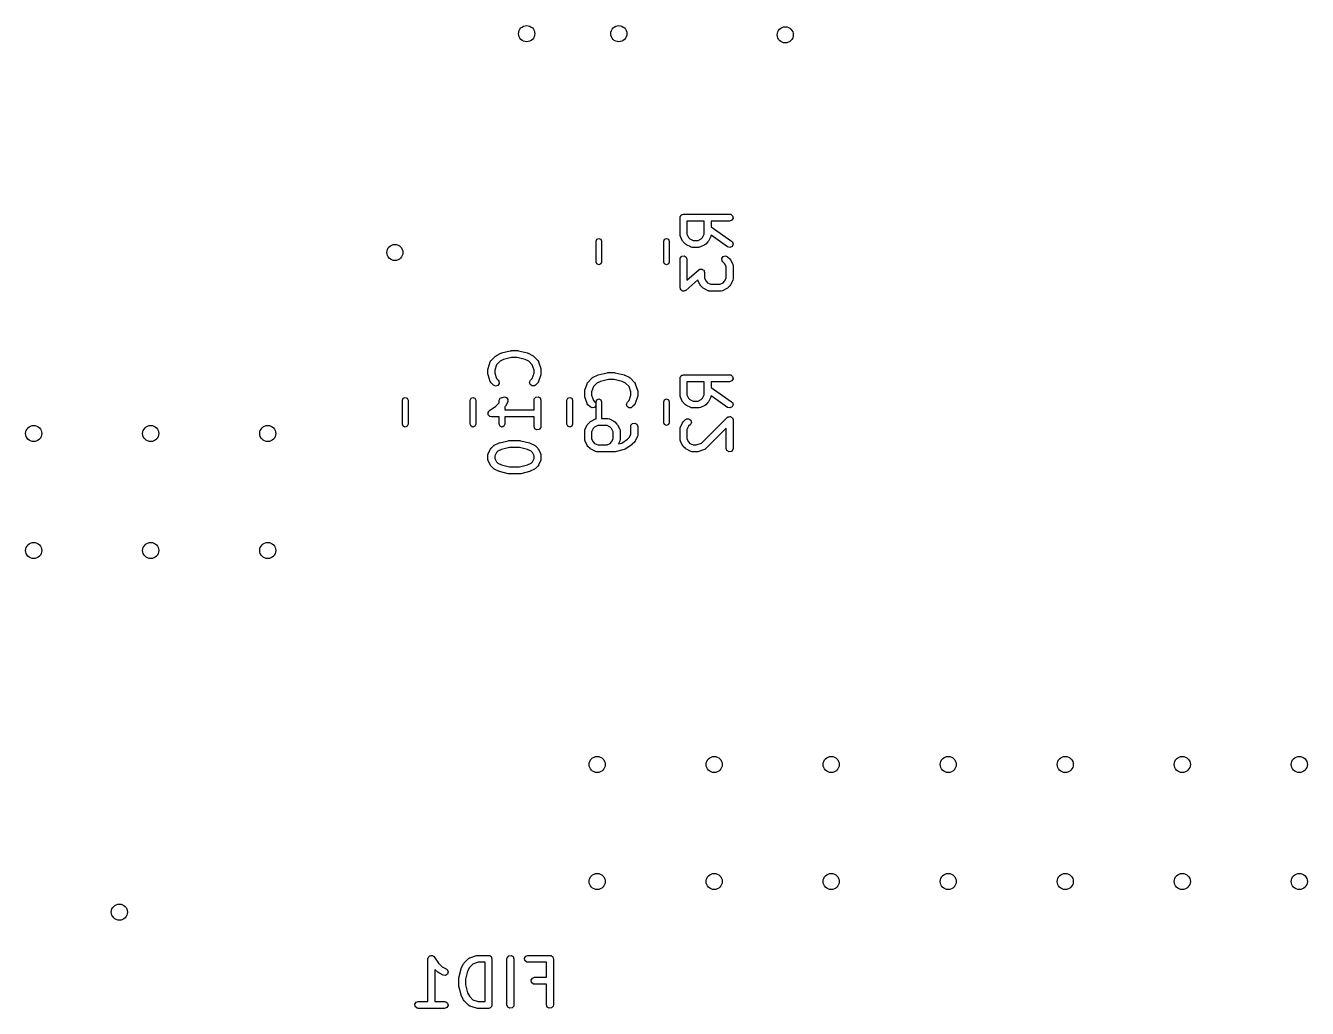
# Model space of a CAD drawing. Extents: x 0.32 to 2.87, y 0.28 to 2.12.
# Drawn here: x 0.32 to 1.415, y 0.318 to 1.158 of the extents above; entities that cross this region are included whole.
import ezdxf

# ---------------------------------------------------------------- set-up
doc = ezdxf.new("R2010")
doc.units = 0
doc.header["$MEASUREMENT"] = 0
doc.layers.add('BLACK', color=7, linetype='CONTINUOUS')

msp = doc.modelspace()

# ---------------------------------------------------------------- linework, layer by layer
at = {"layer": 'BLACK', "linetype": 'CONTINUOUS'}
for p, q in [((0.879127, 0.993626), (0.879194, 0.994009)), ((0.879127, 0.978628), (0.879127, 0.993626)), ((0.879172, 0.994139), (0.879237, 0.994252)), ((0.879194, 0.994009), (0.879172, 0.994139)), ((0.879237, 0.994252), (0.879305, 0.994636)), ((0.879305, 0.994636), (0.879798, 0.995223)), ((0.879798, 0.995223), (0.880181, 0.995888)), ((0.880181, 0.995888), (0.880432, 0.995979)), ((0.880432, 0.995979), (0.880603, 0.996183)), ((0.880603, 0.996183), (0.881359, 0.996316)), ((0.881359, 0.996316), (0.882079, 0.996579)), ((0.882079, 0.996579), (0.92145, 0.996579)), ((0.899749, 0.990673), (0.885032, 0.990673)), ((0.885032, 0.990673), (0.885032, 0.979325)), ((0.899749, 0.979325), (0.899749, 0.990673)), ((0.92145, 0.990673), (0.905655, 0.990673)), ((0.905655, 0.990673), (0.905655, 0.985789)), ((0.905655, 0.985789), (0.923143, 0.973548)), ((0.92145, 0.996579), (0.922459, 0.9964)), ((0.923348, 0.991364), (0.92145, 0.990673)), ((0.922459, 0.9964), (0.924007, 0.995102)), ((0.924357, 0.993113), (0.923348, 0.991364)), ((0.924007, 0.995102), (0.924357, 0.993113)), ((0.807283, 0.973506), (0.807975, 0.975177)), ((0.807975, 0.975177), (0.809646, 0.975869)), ((0.809646, 0.975869), (0.811316, 0.975177)), ((0.811316, 0.975177), (0.812008, 0.973506)), ((0.865157, 0.973506), (0.865849, 0.975177)), ((0.865849, 0.975177), (0.86752, 0.975869)), ((0.86752, 0.975869), (0.86919, 0.975177)), ((0.86919, 0.975177), (0.869882, 0.973506)), ((0.879187, 0.978462), (0.879127, 0.978628)), ((0.879146, 0.97829), (0.879187, 0.978462)), ((0.879438, 0.977307), (0.879146, 0.97829)), ((0.881313, 0.973558), (0.879438, 0.977307)), ((0.885032, 0.979325), (0.886381, 0.976627)), ((0.886381, 0.976627), (0.887578, 0.97543)), ((0.887578, 0.97543), (0.890276, 0.974081)), ((0.894506, 0.974081), (0.897203, 0.97543)), ((0.897203, 0.97543), (0.8984, 0.976627)), ((0.8984, 0.976627), (0.899749, 0.979325)), ((0.905343, 0.977307), (0.903468, 0.973558)), ((0.905363, 0.977483), (0.905343, 0.977307)), ((0.905477, 0.977618), (0.905363, 0.977483)), ((0.905647, 0.978586), (0.905477, 0.977618)), ((0.919756, 0.96871), (0.905647, 0.978586)), ((0.807283, 0.955627), (0.807283, 0.973506)), ((0.812008, 0.973506), (0.812008, 0.955627)), ((0.865157, 0.955627), (0.865157, 0.973506)), ((0.869882, 0.973506), (0.869882, 0.955627)), ((0.88136, 0.973513), (0.881313, 0.973558)), ((0.881866, 0.97279), (0.88136, 0.973513)), ((0.883741, 0.970915), (0.881866, 0.97279)), ((0.883799, 0.970888), (0.883741, 0.970915)), ((0.884509, 0.970362), (0.883799, 0.970888)), ((0.888258, 0.968488), (0.884509, 0.970362)), ((0.888433, 0.968467), (0.888258, 0.968488)), ((0.888569, 0.968354), (0.888433, 0.968467)), ((0.889579, 0.968176), (0.888569, 0.968354)), ((0.895203, 0.968176), (0.889579, 0.968176)), ((0.890276, 0.974081), (0.894506, 0.974081)), ((0.895369, 0.968236), (0.895203, 0.968176)), ((0.89554, 0.968195), (0.895369, 0.968236)), ((0.896523, 0.968488), (0.89554, 0.968195)), ((0.900273, 0.970362), (0.896523, 0.968488)), ((0.900317, 0.970409), (0.900273, 0.970362)), ((0.90104, 0.970915), (0.900317, 0.970409)), ((0.902915, 0.97279), (0.90104, 0.970915)), ((0.902942, 0.972849), (0.902915, 0.97279)), ((0.903468, 0.973558), (0.902942, 0.972849)), ((0.921707, 0.968187), (0.919756, 0.96871)), ((0.923538, 0.969041), (0.921707, 0.968187)), ((0.923143, 0.973548), (0.923868, 0.972823)), ((0.924391, 0.970872), (0.923538, 0.969041)), ((0.923868, 0.972823), (0.924391, 0.970872)), ((0.807975, 0.953957), (0.807283, 0.955627)), ((0.809646, 0.953265), (0.807975, 0.953957)), ((0.811316, 0.953957), (0.809646, 0.953265)), ((0.812008, 0.955627), (0.811316, 0.953957)), ((0.865849, 0.953957), (0.865157, 0.955627)), ((0.86752, 0.953265), (0.865849, 0.953957)), ((0.86919, 0.953957), (0.86752, 0.953265)), ((0.869882, 0.955627), (0.86919, 0.953957)), ((0.879127, 0.958005), (0.879305, 0.959015)), ((0.879127, 0.933633), (0.879127, 0.958005)), ((0.879305, 0.959015), (0.880603, 0.960562)), ((0.880603, 0.960562), (0.882592, 0.960913)), ((0.882592, 0.960913), (0.884341, 0.959903)), ((0.884341, 0.959903), (0.885032, 0.958005)), ((0.885032, 0.958005), (0.885032, 0.940141)), ((0.914848, 0.958769), (0.916006, 0.960424)), ((0.915024, 0.956757), (0.914848, 0.958769)), ((0.915612, 0.955917), (0.915024, 0.956757)), ((0.917148, 0.954381), (0.915612, 0.955917)), ((0.916006, 0.960424), (0.917957, 0.960947)), ((0.918497, 0.951684), (0.917148, 0.954381)), ((0.917957, 0.960947), (0.919788, 0.960093)), ((0.919788, 0.960093), (0.921663, 0.958218)), ((0.921663, 0.958218), (0.922169, 0.957495)), ((0.922169, 0.957495), (0.922216, 0.957451)), ((0.922216, 0.957451), (0.924091, 0.953701)), ((0.924091, 0.953701), (0.924383, 0.952719)), ((0.885032, 0.940141), (0.895133, 0.948979)), ((0.895133, 0.948979), (0.895513, 0.949209)), ((0.895513, 0.949209), (0.895601, 0.949314)), ((0.895601, 0.949314), (0.895722, 0.949335)), ((0.895722, 0.949335), (0.896011, 0.94951)), ((0.896011, 0.94951), (0.896806, 0.949526)), ((0.896806, 0.949526), (0.89759, 0.949665)), ((0.89759, 0.949665), (0.897794, 0.949547)), ((0.897794, 0.949547), (0.89803, 0.949552)), ((0.89803, 0.949552), (0.89865, 0.949053)), ((0.89865, 0.949053), (0.89934, 0.948655)), ((0.89934, 0.948655), (0.89942, 0.948433)), ((0.89942, 0.948433), (0.899604, 0.948286)), ((0.899604, 0.948286), (0.899758, 0.947505)), ((0.899758, 0.947505), (0.90003, 0.946757)), ((0.90003, 0.946757), (0.90003, 0.941829)), ((0.918497, 0.941829), (0.918497, 0.951684)), ((0.924383, 0.952719), (0.924342, 0.952547)), ((0.924342, 0.952547), (0.924402, 0.952381)), ((0.924402, 0.952381), (0.924402, 0.941132)), ((0.879399, 0.932885), (0.879127, 0.933633)), ((0.879553, 0.932104), (0.879399, 0.932885)), ((0.879737, 0.931957), (0.879553, 0.932104)), ((0.879818, 0.931735), (0.879737, 0.931957)), ((0.880507, 0.931337), (0.879818, 0.931735)), ((0.881127, 0.930838), (0.880507, 0.931337)), ((0.883435, 0.931055), (0.883147, 0.93088)), ((0.883556, 0.931076), (0.883435, 0.931055)), ((0.883644, 0.931181), (0.883556, 0.931076)), ((0.884024, 0.931411), (0.883644, 0.931181)), ((0.894269, 0.940376), (0.884024, 0.931411)), ((0.894437, 0.939812), (0.894269, 0.940376)), ((0.896311, 0.936062), (0.894437, 0.939812)), ((0.896358, 0.936018), (0.896311, 0.936062)), ((0.896864, 0.935295), (0.896358, 0.936018)), ((0.898739, 0.93342), (0.896864, 0.935295)), ((0.898798, 0.933393), (0.898739, 0.93342)), ((0.899507, 0.932867), (0.898798, 0.933393)), ((0.903256, 0.930992), (0.899507, 0.932867)), ((0.90003, 0.941829), (0.901379, 0.939132)), ((0.901379, 0.939132), (0.902576, 0.937935)), ((0.902576, 0.937935), (0.905274, 0.936586)), ((0.903431, 0.930972), (0.903256, 0.930992)), ((0.905274, 0.936586), (0.913253, 0.936586)), ((0.913253, 0.936586), (0.915951, 0.937935)), ((0.915271, 0.930992), (0.914288, 0.9307)), ((0.919021, 0.932867), (0.915271, 0.930992)), ((0.915951, 0.937935), (0.917148, 0.939132)), ((0.917148, 0.939132), (0.918497, 0.941829)), ((0.919065, 0.932914), (0.919021, 0.932867)), ((0.919788, 0.93342), (0.919065, 0.932914)), ((0.921663, 0.935295), (0.919788, 0.93342)), ((0.92169, 0.935353), (0.921663, 0.935295)), ((0.922216, 0.936062), (0.92169, 0.935353)), ((0.924091, 0.939812), (0.922216, 0.936062)), ((0.924111, 0.939987), (0.924091, 0.939812)), ((0.924224, 0.940122), (0.924111, 0.939987)), ((0.924402, 0.941132), (0.924224, 0.940122)), ((0.881363, 0.930843), (0.881127, 0.930838)), ((0.881567, 0.930725), (0.881363, 0.930843)), ((0.882351, 0.930864), (0.881567, 0.930725)), ((0.883147, 0.93088), (0.882351, 0.930864)), ((0.903567, 0.930859), (0.903431, 0.930972)), ((0.904577, 0.930681), (0.903567, 0.930859)), ((0.91395, 0.930681), (0.904577, 0.930681)), ((0.914116, 0.930741), (0.91395, 0.930681)), ((0.914288, 0.9307), (0.914116, 0.930741)), ((0.72221, 0.875837), (0.72596, 0.877711)), ((0.72596, 0.877711), (0.726448, 0.877857)), ((0.726448, 0.877857), (0.726564, 0.877935)), ((0.726564, 0.877935), (0.734063, 0.87981)), ((0.734063, 0.87981), (0.734651, 0.879851)), ((0.734651, 0.879851), (0.734779, 0.879898)), ((0.734779, 0.879898), (0.740403, 0.879898)), ((0.740403, 0.879898), (0.740984, 0.879796)), ((0.740984, 0.879796), (0.74112, 0.87981)), ((0.74112, 0.87981), (0.748619, 0.877935)), ((0.748619, 0.877935), (0.749084, 0.877727)), ((0.749084, 0.877727), (0.749223, 0.877711)), ((0.749223, 0.877711), (0.752973, 0.875837)), ((0.715105, 0.864755), (0.71698, 0.87038)), ((0.71698, 0.87038), (0.717468, 0.871282)), ((0.717468, 0.871282), (0.717619, 0.871374)), ((0.717619, 0.871374), (0.717693, 0.871534)), ((0.717693, 0.871534), (0.721443, 0.875283)), ((0.722362, 0.867851), (0.720859, 0.863343)), ((0.721443, 0.875283), (0.722166, 0.87579)), ((0.722166, 0.87579), (0.72221, 0.875837)), ((0.72528, 0.870769), (0.722362, 0.867851)), ((0.728311, 0.872284), (0.72528, 0.870769)), ((0.735143, 0.873992), (0.728311, 0.872284)), ((0.74004, 0.873992), (0.735143, 0.873992)), ((0.746872, 0.872284), (0.74004, 0.873992)), ((0.749903, 0.870769), (0.746872, 0.872284)), ((0.752821, 0.867851), (0.749903, 0.870769)), ((0.754324, 0.863343), (0.752821, 0.867851)), ((0.752973, 0.875837), (0.753682, 0.875311)), ((0.753682, 0.875311), (0.75374, 0.875283)), ((0.75374, 0.875283), (0.757489, 0.871534)), ((0.757489, 0.871534), (0.758078, 0.870694)), ((0.758078, 0.870694), (0.758093, 0.870518)), ((0.758093, 0.870518), (0.758203, 0.87038)), ((0.758203, 0.87038), (0.760078, 0.864756)), ((0.714954, 0.863822), (0.715107, 0.864691)), ((0.714954, 0.860072), (0.714954, 0.863822)), ((0.714976, 0.860012), (0.714954, 0.860072)), ((0.715105, 0.859138), (0.714976, 0.860012)), ((0.715107, 0.864691), (0.715105, 0.864755)), ((0.71698, 0.853514), (0.715105, 0.859138)), ((0.720859, 0.863343), (0.720859, 0.860551)), ((0.720859, 0.860551), (0.722362, 0.856043)), ((0.722362, 0.856043), (0.723744, 0.854661)), ((0.723744, 0.854661), (0.724332, 0.853821)), ((0.750585, 0.852831), (0.751439, 0.854661)), ((0.751439, 0.854661), (0.752821, 0.856043)), ((0.752821, 0.856043), (0.754324, 0.860551)), ((0.754324, 0.860551), (0.754324, 0.863343)), ((0.760078, 0.859138), (0.758203, 0.853514)), ((0.760229, 0.860072), (0.760076, 0.859203)), ((0.760076, 0.859203), (0.760078, 0.859138)), ((0.760078, 0.864756), (0.760207, 0.863882)), ((0.760207, 0.863882), (0.760229, 0.863822)), ((0.760229, 0.863822), (0.760229, 0.860072)), ((0.80037, 0.852786), (0.80412, 0.856536)), ((0.80412, 0.856536), (0.804843, 0.857042)), ((0.804843, 0.857042), (0.804887, 0.857089)), ((0.804887, 0.857089), (0.808637, 0.858964)), ((0.808637, 0.858964), (0.809125, 0.859109)), ((0.809125, 0.859109), (0.809241, 0.859187)), ((0.809241, 0.859187), (0.81674, 0.861062)), ((0.81782, 0.855245), (0.810988, 0.853537)), ((0.81674, 0.861062), (0.817328, 0.861104)), ((0.817328, 0.861104), (0.817456, 0.86115)), ((0.817456, 0.86115), (0.823081, 0.86115)), ((0.822717, 0.855245), (0.81782, 0.855245)), ((0.829549, 0.853537), (0.822717, 0.855245)), ((0.823081, 0.86115), (0.823661, 0.861048)), ((0.823661, 0.861048), (0.823797, 0.861062)), ((0.823797, 0.861062), (0.831296, 0.859187)), ((0.831296, 0.859187), (0.831761, 0.85898)), ((0.831761, 0.85898), (0.8319, 0.858964)), ((0.8319, 0.858964), (0.83565, 0.857089)), ((0.83565, 0.857089), (0.836359, 0.856563)), ((0.836359, 0.856563), (0.836417, 0.856536)), ((0.836417, 0.856536), (0.840167, 0.852786)), ((0.879127, 0.856323), (0.879194, 0.856706)), ((0.879127, 0.841325), (0.879127, 0.856323)), ((0.879172, 0.856835), (0.879237, 0.856949)), ((0.879194, 0.856706), (0.879172, 0.856835)), ((0.879237, 0.856949), (0.879305, 0.857333)), ((0.879305, 0.857333), (0.879798, 0.85792)), ((0.879798, 0.85792), (0.880181, 0.858585)), ((0.880181, 0.858585), (0.880432, 0.858676)), ((0.880432, 0.858676), (0.880603, 0.85888)), ((0.880603, 0.85888), (0.881359, 0.859013)), ((0.881359, 0.859013), (0.882079, 0.859275)), ((0.882079, 0.859275), (0.92145, 0.859275)), ((0.92145, 0.859275), (0.922459, 0.859097)), ((0.922459, 0.859097), (0.924007, 0.857799)), ((0.924357, 0.85581), (0.923348, 0.854061)), ((0.924007, 0.857799), (0.924357, 0.85581)), ((0.71709, 0.853376), (0.71698, 0.853514)), ((0.717105, 0.8532), (0.71709, 0.853376)), ((0.717693, 0.85236), (0.717105, 0.8532)), ((0.719568, 0.850485), (0.717693, 0.85236)), ((0.721398, 0.849632), (0.719568, 0.850485)), ((0.723349, 0.850154), (0.721398, 0.849632)), ((0.724508, 0.851809), (0.723349, 0.850154)), ((0.724332, 0.853821), (0.724508, 0.851809)), ((0.751108, 0.85088), (0.750585, 0.852831)), ((0.752763, 0.849721), (0.751108, 0.85088)), ((0.754775, 0.849897), (0.752763, 0.849721)), ((0.755615, 0.850485), (0.754775, 0.849897)), ((0.757489, 0.85236), (0.755615, 0.850485)), ((0.757564, 0.85252), (0.757489, 0.85236)), ((0.757714, 0.852612), (0.757564, 0.85252)), ((0.758203, 0.853514), (0.757714, 0.852612)), ((0.797631, 0.845074), (0.797784, 0.845943)), ((0.797631, 0.841325), (0.797631, 0.845074)), ((0.797782, 0.846008), (0.799657, 0.851632)), ((0.797784, 0.845943), (0.797782, 0.846008)), ((0.799657, 0.851632), (0.800145, 0.852534)), ((0.800145, 0.852534), (0.800296, 0.852626)), ((0.800296, 0.852626), (0.80037, 0.852786)), ((0.805039, 0.849103), (0.803536, 0.844595)), ((0.803536, 0.844595), (0.803536, 0.841804)), ((0.807957, 0.852021), (0.805039, 0.849103)), ((0.810988, 0.853537), (0.807957, 0.852021)), ((0.83258, 0.852021), (0.829549, 0.853537)), ((0.835498, 0.849103), (0.83258, 0.852021)), ((0.837001, 0.844595), (0.835498, 0.849103)), ((0.837001, 0.841804), (0.837001, 0.844595)), ((0.840167, 0.852786), (0.840755, 0.851946)), ((0.840755, 0.851946), (0.84077, 0.85177)), ((0.84077, 0.85177), (0.84088, 0.851632)), ((0.84088, 0.851632), (0.842755, 0.846008)), ((0.842755, 0.846008), (0.842884, 0.845135)), ((0.842884, 0.845135), (0.842906, 0.845074)), ((0.842906, 0.845074), (0.842906, 0.841325)), ((0.899749, 0.85337), (0.885032, 0.85337)), ((0.885032, 0.85337), (0.885032, 0.842022)), ((0.899749, 0.842022), (0.899749, 0.85337)), ((0.92145, 0.85337), (0.905655, 0.85337)), ((0.905655, 0.85337), (0.905655, 0.848486)), ((0.905655, 0.848486), (0.923143, 0.836244)), ((0.923348, 0.854061), (0.92145, 0.85337)), ((0.641929, 0.837549), (0.642621, 0.83922)), ((0.641929, 0.816978), (0.641929, 0.837549)), ((0.642621, 0.83922), (0.644291, 0.839911)), ((0.644291, 0.839911), (0.645962, 0.83922)), ((0.645962, 0.83922), (0.646654, 0.837549)), ((0.646654, 0.837549), (0.646654, 0.816978)), ((0.699803, 0.837549), (0.700495, 0.83922)), ((0.699803, 0.816978), (0.699803, 0.837549)), ((0.700495, 0.83922), (0.702165, 0.839911)), ((0.702165, 0.839911), (0.703836, 0.83922)), ((0.703836, 0.83922), (0.704528, 0.837549)), ((0.704528, 0.837549), (0.704528, 0.816978)), ((0.721649, 0.832371), (0.724606, 0.835328)), ((0.724606, 0.837549), (0.725298, 0.83922)), ((0.724606, 0.835328), (0.724606, 0.837549)), ((0.725298, 0.83922), (0.726969, 0.839911)), ((0.726969, 0.839911), (0.727275, 0.839784)), ((0.727275, 0.839784), (0.728978, 0.840522)), ((0.728978, 0.840522), (0.730914, 0.839947)), ((0.729921, 0.832505), (0.729395, 0.831796)), ((0.731796, 0.836254), (0.729921, 0.832505)), ((0.730914, 0.839947), (0.732027, 0.838261)), ((0.732027, 0.838261), (0.731796, 0.836254)), ((0.754324, 0.837575), (0.754502, 0.838585)), ((0.754324, 0.829279), (0.754324, 0.837575)), ((0.754502, 0.838585), (0.7558, 0.840132)), ((0.7558, 0.840132), (0.757789, 0.840483)), ((0.757789, 0.840483), (0.759538, 0.839473)), ((0.759538, 0.839473), (0.760229, 0.837575)), ((0.760229, 0.837575), (0.760229, 0.815078)), ((0.78248, 0.837549), (0.783172, 0.83922)), ((0.78248, 0.816978), (0.78248, 0.837549)), ((0.783172, 0.83922), (0.784843, 0.839911)), ((0.784843, 0.839911), (0.786513, 0.83922)), ((0.786513, 0.83922), (0.787205, 0.837549)), ((0.787205, 0.837549), (0.787205, 0.816978)), ((0.797653, 0.841264), (0.797631, 0.841325)), ((0.797782, 0.840391), (0.797653, 0.841264)), ((0.799657, 0.834766), (0.797782, 0.840391)), ((0.799767, 0.834628), (0.799657, 0.834766)), ((0.799782, 0.834452), (0.799767, 0.834628)), ((0.80037, 0.833612), (0.799782, 0.834452)), ((0.802245, 0.831738), (0.80037, 0.833612)), ((0.803536, 0.841804), (0.805039, 0.837295)), ((0.805039, 0.837295), (0.806421, 0.835913)), ((0.807185, 0.833061), (0.806027, 0.831407)), ((0.806421, 0.835913), (0.807009, 0.835073)), ((0.807009, 0.835073), (0.807185, 0.833061)), ((0.807283, 0.836203), (0.807975, 0.837874)), ((0.807283, 0.821623), (0.807283, 0.836203)), ((0.807975, 0.837874), (0.809646, 0.838566)), ((0.809646, 0.838566), (0.811316, 0.837874)), ((0.811316, 0.837874), (0.812008, 0.836203)), ((0.812008, 0.836203), (0.812008, 0.82178)), ((0.833262, 0.834083), (0.834116, 0.835913)), ((0.833785, 0.832132), (0.833262, 0.834083)), ((0.834116, 0.835913), (0.835498, 0.837295)), ((0.835498, 0.837295), (0.837001, 0.841804)), ((0.840167, 0.833612), (0.838292, 0.831738)), ((0.840241, 0.833772), (0.840167, 0.833612)), ((0.840392, 0.833865), (0.840241, 0.833772)), ((0.84088, 0.834766), (0.840392, 0.833865)), ((0.842755, 0.840391), (0.84088, 0.834766)), ((0.842906, 0.841325), (0.842753, 0.840455)), ((0.842753, 0.840455), (0.842755, 0.840391)), ((0.865157, 0.836203), (0.865849, 0.837874)), ((0.865157, 0.818324), (0.865157, 0.836203)), ((0.865849, 0.837874), (0.86752, 0.838566)), ((0.86752, 0.838566), (0.86919, 0.837874)), ((0.86919, 0.837874), (0.869882, 0.836203)), ((0.869882, 0.836203), (0.869882, 0.818324)), ((0.879187, 0.841159), (0.879127, 0.841325)), ((0.879146, 0.840987), (0.879187, 0.841159)), ((0.879438, 0.840004), (0.879146, 0.840987)), ((0.881313, 0.836254), (0.879438, 0.840004)), ((0.88136, 0.83621), (0.881313, 0.836254)), ((0.881866, 0.835487), (0.88136, 0.83621)), ((0.883741, 0.833612), (0.881866, 0.835487)), ((0.883799, 0.833585), (0.883741, 0.833612)), ((0.884509, 0.833059), (0.883799, 0.833585)), ((0.888258, 0.831184), (0.884509, 0.833059)), ((0.885032, 0.842022), (0.886381, 0.839324)), ((0.886381, 0.839324), (0.887578, 0.838127)), ((0.887578, 0.838127), (0.890276, 0.836778)), ((0.890276, 0.836778), (0.894506, 0.836778)), ((0.894506, 0.836778), (0.897203, 0.838127)), ((0.900273, 0.833059), (0.896523, 0.831184)), ((0.897203, 0.838127), (0.8984, 0.839324)), ((0.8984, 0.839324), (0.899749, 0.842022)), ((0.900317, 0.833106), (0.900273, 0.833059)), ((0.90104, 0.833612), (0.900317, 0.833106)), ((0.902915, 0.835487), (0.90104, 0.833612)), ((0.902942, 0.835545), (0.902915, 0.835487)), ((0.903468, 0.836254), (0.902942, 0.835545)), ((0.905343, 0.840004), (0.903468, 0.836254)), ((0.905363, 0.840179), (0.905343, 0.840004)), ((0.905477, 0.840315), (0.905363, 0.840179)), ((0.905647, 0.841283), (0.905477, 0.840315)), ((0.919756, 0.831406), (0.905647, 0.841283)), ((0.923143, 0.836244), (0.923868, 0.835519)), ((0.924391, 0.833569), (0.923538, 0.831738)), ((0.923868, 0.835519), (0.924391, 0.833569)), ((0.714998, 0.826839), (0.715083, 0.826986)), ((0.715147, 0.825995), (0.714998, 0.826839)), ((0.715072, 0.827156), (0.71558, 0.827846)), ((0.715083, 0.826986), (0.715072, 0.827156)), ((0.715202, 0.82514), (0.715147, 0.825995)), ((0.71532, 0.825017), (0.715202, 0.82514)), ((0.715349, 0.82485), (0.71532, 0.825017)), ((0.716006, 0.824299), (0.715349, 0.82485)), ((0.71558, 0.827846), (0.716008, 0.828588)), ((0.716598, 0.82368), (0.716006, 0.824299)), ((0.716008, 0.828588), (0.716168, 0.828646)), ((0.716168, 0.828646), (0.716268, 0.828783)), ((0.716268, 0.828783), (0.721649, 0.832371)), ((0.716766, 0.823661), (0.716598, 0.82368)), ((0.716896, 0.823552), (0.716766, 0.823661)), ((0.717906, 0.823374), (0.716896, 0.823552)), ((0.724606, 0.823374), (0.717906, 0.823374)), ((0.724606, 0.816978), (0.724606, 0.823374)), ((0.729368, 0.831738), (0.729331, 0.8317)), ((0.729331, 0.8317), (0.729331, 0.829279)), ((0.729331, 0.829279), (0.754324, 0.829279)), ((0.754324, 0.823374), (0.729331, 0.823374)), ((0.729331, 0.823374), (0.729331, 0.816978)), ((0.729395, 0.831796), (0.729368, 0.831738)), ((0.754324, 0.815078), (0.754324, 0.823374)), ((0.804076, 0.830884), (0.802245, 0.831738)), ((0.803012, 0.819594), (0.806762, 0.821468)), ((0.806027, 0.831407), (0.804076, 0.830884)), ((0.806762, 0.821468), (0.807283, 0.821623)), ((0.812008, 0.82178), (0.817456, 0.82178)), ((0.817456, 0.82178), (0.818466, 0.821602)), ((0.818466, 0.821602), (0.818601, 0.821489)), ((0.818601, 0.821489), (0.818777, 0.821468)), ((0.818777, 0.821468), (0.822526, 0.819594)), ((0.83544, 0.830973), (0.833785, 0.832132)), ((0.837452, 0.831149), (0.83544, 0.830973)), ((0.838292, 0.831738), (0.837452, 0.831149)), ((0.883741, 0.820915), (0.884581, 0.821503)), ((0.884581, 0.821503), (0.886593, 0.821679)), ((0.886593, 0.821679), (0.888248, 0.820521)), ((0.888433, 0.831164), (0.888258, 0.831184)), ((0.888569, 0.831051), (0.888433, 0.831164)), ((0.889579, 0.830873), (0.888569, 0.831051)), ((0.895203, 0.830873), (0.889579, 0.830873)), ((0.895369, 0.830933), (0.895203, 0.830873)), ((0.89554, 0.830892), (0.895369, 0.830933)), ((0.896523, 0.831184), (0.89554, 0.830892)), ((0.897357, 0.800786), (0.919362, 0.82279)), ((0.919362, 0.82279), (0.91989, 0.82316)), ((0.921707, 0.830884), (0.919756, 0.831406)), ((0.91989, 0.82316), (0.919973, 0.823259)), ((0.919973, 0.823259), (0.920051, 0.823273)), ((0.920051, 0.823273), (0.920202, 0.823378)), ((0.920202, 0.823378), (0.921087, 0.823456)), ((0.921087, 0.823456), (0.921962, 0.82361)), ((0.923538, 0.831738), (0.921707, 0.830884)), ((0.921962, 0.82361), (0.922079, 0.823543)), ((0.922079, 0.823543), (0.922214, 0.823554)), ((0.922214, 0.823554), (0.922942, 0.823044)), ((0.922942, 0.823044), (0.923711, 0.8226)), ((0.923711, 0.8226), (0.923758, 0.822473)), ((0.923758, 0.822473), (0.923868, 0.822396)), ((0.923868, 0.822396), (0.924098, 0.821537)), ((0.924098, 0.821537), (0.924402, 0.820702)), ((0.642621, 0.815308), (0.641929, 0.816978)), ((0.644291, 0.814616), (0.642621, 0.815308)), ((0.645962, 0.815308), (0.644291, 0.814616)), ((0.646654, 0.816978), (0.645962, 0.815308)), ((0.700495, 0.815308), (0.699803, 0.816978)), ((0.702165, 0.814616), (0.700495, 0.815308)), ((0.703836, 0.815308), (0.702165, 0.814616)), ((0.704528, 0.816978), (0.703836, 0.815308)), ((0.725298, 0.815308), (0.724606, 0.816978)), ((0.726969, 0.814616), (0.725298, 0.815308)), ((0.728639, 0.815308), (0.726969, 0.814616)), ((0.729331, 0.816978), (0.728639, 0.815308)), ((0.755014, 0.81318), (0.754324, 0.815078)), ((0.756764, 0.81217), (0.755014, 0.81318)), ((0.758753, 0.812521), (0.756764, 0.81217)), ((0.760051, 0.814068), (0.758753, 0.812521)), ((0.760229, 0.815078), (0.760051, 0.814068)), ((0.783172, 0.815308), (0.78248, 0.816978)), ((0.784843, 0.814616), (0.783172, 0.815308)), ((0.786513, 0.815308), (0.784843, 0.814616)), ((0.787205, 0.816978), (0.786513, 0.815308)), ((0.797631, 0.811328), (0.797809, 0.812338)), ((0.797631, 0.803829), (0.797631, 0.811328)), ((0.797809, 0.812338), (0.797922, 0.812473)), ((0.797922, 0.812473), (0.797942, 0.812649)), ((0.797942, 0.812649), (0.799817, 0.816398)), ((0.799817, 0.816398), (0.800343, 0.817107)), ((0.800343, 0.817107), (0.80037, 0.817166)), ((0.80037, 0.817166), (0.802245, 0.81904)), ((0.802245, 0.81904), (0.802968, 0.819547)), ((0.802968, 0.819547), (0.803012, 0.819594)), ((0.804885, 0.813329), (0.803536, 0.810631)), ((0.803536, 0.810631), (0.803536, 0.804526)), ((0.806082, 0.814526), (0.804885, 0.813329)), ((0.80878, 0.815875), (0.806082, 0.814526)), ((0.816759, 0.815875), (0.80878, 0.815875)), ((0.819457, 0.814526), (0.816759, 0.815875)), ((0.820654, 0.813329), (0.819457, 0.814526)), ((0.822003, 0.810631), (0.820654, 0.813329)), ((0.822003, 0.804526), (0.822003, 0.810631)), ((0.822526, 0.819594), (0.823235, 0.819068)), ((0.823235, 0.819068), (0.823294, 0.81904)), ((0.823294, 0.81904), (0.825169, 0.817166)), ((0.825169, 0.817166), (0.825675, 0.816443)), ((0.825675, 0.816443), (0.825722, 0.816398)), ((0.825722, 0.816398), (0.827596, 0.812649)), ((0.827596, 0.812649), (0.827889, 0.811666)), ((0.827889, 0.811666), (0.827848, 0.811494)), ((0.827848, 0.811494), (0.827908, 0.811328)), ((0.827908, 0.811328), (0.827908, 0.803829)), ((0.837001, 0.815078), (0.837179, 0.816088)), ((0.837001, 0.808276), (0.837001, 0.815078)), ((0.837179, 0.816088), (0.838477, 0.817635)), ((0.838477, 0.817635), (0.840466, 0.817986)), ((0.840466, 0.817986), (0.842215, 0.816976)), ((0.842215, 0.816976), (0.842906, 0.815078)), ((0.842906, 0.815078), (0.842906, 0.807579)), ((0.865849, 0.816654), (0.865157, 0.818324)), ((0.86752, 0.815962), (0.865849, 0.816654)), ((0.86919, 0.816654), (0.86752, 0.815962)), ((0.869882, 0.818324), (0.86919, 0.816654)), ((0.879127, 0.813203), (0.879305, 0.814213)), ((0.879127, 0.803829), (0.879127, 0.813203)), ((0.879305, 0.814213), (0.879418, 0.814348)), ((0.879418, 0.814348), (0.879438, 0.814524)), ((0.879438, 0.814524), (0.881313, 0.818273)), ((0.881313, 0.818273), (0.881839, 0.818982)), ((0.881839, 0.818982), (0.881866, 0.81904)), ((0.881866, 0.81904), (0.883741, 0.820915)), ((0.886381, 0.815203), (0.885032, 0.812506)), ((0.885032, 0.812506), (0.885032, 0.804526)), ((0.887917, 0.816739), (0.886381, 0.815203)), ((0.888771, 0.81857), (0.887917, 0.816739)), ((0.888248, 0.820521), (0.888771, 0.81857)), ((0.918497, 0.813574), (0.90104, 0.796117)), ((0.918497, 0.79633), (0.918497, 0.813574)), ((0.924402, 0.820702), (0.924402, 0.79633)), ((0.720335, 0.798971), (0.724085, 0.800846)), ((0.724085, 0.800846), (0.724573, 0.800991)), ((0.724573, 0.800991), (0.724689, 0.80107)), ((0.724689, 0.80107), (0.732188, 0.802944)), ((0.732188, 0.802944), (0.732776, 0.802986)), ((0.732776, 0.802986), (0.732904, 0.803032)), ((0.732904, 0.803032), (0.742278, 0.803032)), ((0.742278, 0.803032), (0.742859, 0.80293)), ((0.742859, 0.80293), (0.742994, 0.802944)), ((0.742994, 0.802944), (0.750493, 0.80107)), ((0.750493, 0.80107), (0.750959, 0.800862)), ((0.750959, 0.800862), (0.751098, 0.800846)), ((0.751098, 0.800846), (0.754847, 0.798971)), ((0.797691, 0.803663), (0.797631, 0.803829)), ((0.79765, 0.803492), (0.797691, 0.803663)), ((0.797942, 0.802509), (0.79765, 0.803492)), ((0.799817, 0.798759), (0.797942, 0.802509)), ((0.803536, 0.804526), (0.804885, 0.801829)), ((0.804885, 0.801829), (0.806082, 0.800632)), ((0.806082, 0.800632), (0.80878, 0.799283)), ((0.816759, 0.799283), (0.819457, 0.800632)), ((0.819457, 0.800632), (0.820654, 0.801829)), ((0.820654, 0.801829), (0.822003, 0.804526)), ((0.827596, 0.802509), (0.82645, 0.800216)), ((0.82645, 0.800216), (0.829367, 0.800946)), ((0.827617, 0.802684), (0.827596, 0.802509)), ((0.82773, 0.802819), (0.827617, 0.802684)), ((0.827908, 0.803829), (0.82773, 0.802819)), ((0.829367, 0.800946), (0.834323, 0.804249)), ((0.834323, 0.804249), (0.835652, 0.805578)), ((0.835652, 0.805578), (0.837001, 0.808276)), ((0.837923, 0.799609), (0.837842, 0.799498)), ((0.838292, 0.799866), (0.837923, 0.799609)), ((0.840167, 0.801741), (0.838292, 0.799866)), ((0.840194, 0.8018), (0.840167, 0.801741)), ((0.84072, 0.802509), (0.840194, 0.8018)), ((0.842595, 0.806258), (0.84072, 0.802509)), ((0.842615, 0.806434), (0.842595, 0.806258)), ((0.842728, 0.806569), (0.842615, 0.806434)), ((0.842906, 0.807579), (0.842728, 0.806569)), ((0.879187, 0.803663), (0.879127, 0.803829)), ((0.879146, 0.803492), (0.879187, 0.803663)), ((0.879438, 0.802509), (0.879146, 0.803492)), ((0.881313, 0.798759), (0.879438, 0.802509)), ((0.885032, 0.804526), (0.886381, 0.801829)), ((0.886381, 0.801829), (0.887578, 0.800632)), ((0.887578, 0.800632), (0.890276, 0.799283)), ((0.892849, 0.799283), (0.897357, 0.800786)), ((0.714954, 0.790706), (0.715132, 0.791716)), ((0.714954, 0.786956), (0.714954, 0.790706)), ((0.715132, 0.791716), (0.715245, 0.791851)), ((0.715245, 0.791851), (0.715265, 0.792026)), ((0.715265, 0.792026), (0.71714, 0.795776)), ((0.71714, 0.795776), (0.717666, 0.796485)), ((0.717666, 0.796485), (0.717693, 0.796543)), ((0.717693, 0.796543), (0.719568, 0.798418)), ((0.719568, 0.798418), (0.720291, 0.798924)), ((0.720291, 0.798924), (0.720335, 0.798971)), ((0.722208, 0.792706), (0.720859, 0.790009)), ((0.720859, 0.790009), (0.720859, 0.787653)), ((0.723405, 0.793903), (0.722208, 0.792706)), ((0.726436, 0.795419), (0.723405, 0.793903)), ((0.733268, 0.797127), (0.726436, 0.795419)), ((0.741915, 0.797127), (0.733268, 0.797127)), ((0.748747, 0.795419), (0.741915, 0.797127)), ((0.751778, 0.793903), (0.748747, 0.795419)), ((0.752975, 0.792706), (0.751778, 0.793903)), ((0.754324, 0.790009), (0.752975, 0.792706)), ((0.754324, 0.787653), (0.754324, 0.790009)), ((0.754847, 0.798971), (0.755556, 0.798445)), ((0.755556, 0.798445), (0.755615, 0.798418)), ((0.755615, 0.798418), (0.757489, 0.796543)), ((0.757489, 0.796543), (0.757996, 0.79582)), ((0.757996, 0.79582), (0.758043, 0.795776)), ((0.758043, 0.795776), (0.759917, 0.792026)), ((0.759917, 0.792026), (0.76021, 0.791043)), ((0.76021, 0.791043), (0.760169, 0.790872)), ((0.760169, 0.790872), (0.760229, 0.790706)), ((0.760229, 0.790706), (0.760229, 0.786956)), ((0.799864, 0.798715), (0.799817, 0.798759)), ((0.80037, 0.797992), (0.799864, 0.798715)), ((0.802245, 0.796117), (0.80037, 0.797992)), ((0.802303, 0.79609), (0.802245, 0.796117)), ((0.803012, 0.795564), (0.802303, 0.79609)), ((0.806762, 0.793689), (0.803012, 0.795564)), ((0.806937, 0.793669), (0.806762, 0.793689)), ((0.807073, 0.793555), (0.806937, 0.793669)), ((0.808082, 0.793377), (0.807073, 0.793555)), ((0.823081, 0.793377), (0.808082, 0.793377)), ((0.80878, 0.799283), (0.816759, 0.799283)), ((0.823209, 0.793424), (0.823081, 0.793377)), ((0.823797, 0.793466), (0.823209, 0.793424)), ((0.831296, 0.79534), (0.823797, 0.793466)), ((0.83131, 0.79535), (0.831296, 0.79534)), ((0.832218, 0.795748), (0.83131, 0.79535)), ((0.837842, 0.799498), (0.832218, 0.795748)), ((0.88136, 0.798715), (0.881313, 0.798759)), ((0.881866, 0.797992), (0.88136, 0.798715)), ((0.883741, 0.796117), (0.881866, 0.797992)), ((0.883799, 0.79609), (0.883741, 0.796117)), ((0.884509, 0.795564), (0.883799, 0.79609)), ((0.888258, 0.793689), (0.884509, 0.795564)), ((0.888433, 0.793669), (0.888258, 0.793689)), ((0.888569, 0.793555), (0.888433, 0.793669)), ((0.889579, 0.793377), (0.888569, 0.793555)), ((0.893328, 0.793377), (0.889579, 0.793377)), ((0.890276, 0.799283), (0.892849, 0.799283)), ((0.893389, 0.793399), (0.893328, 0.793377)), ((0.894262, 0.793529), (0.893389, 0.793399)), ((0.899886, 0.795404), (0.894262, 0.793529)), ((0.900024, 0.795513), (0.899886, 0.795404)), ((0.9002, 0.795529), (0.900024, 0.795513)), ((0.90104, 0.796117), (0.9002, 0.795529)), ((0.919188, 0.794432), (0.918497, 0.79633)), ((0.920937, 0.793422), (0.919188, 0.794432)), ((0.922926, 0.793773), (0.920937, 0.793422)), ((0.924224, 0.79532), (0.922926, 0.793773)), ((0.924402, 0.79633), (0.924224, 0.79532)), ((0.715014, 0.78679), (0.714954, 0.786956)), ((0.714973, 0.786619), (0.715014, 0.78679)), ((0.715265, 0.785636), (0.714973, 0.786619)), ((0.71714, 0.781886), (0.715265, 0.785636)), ((0.717187, 0.781842), (0.71714, 0.781886)), ((0.717693, 0.781119), (0.717187, 0.781842)), ((0.719568, 0.779244), (0.717693, 0.781119)), ((0.719626, 0.779217), (0.719568, 0.779244)), ((0.720335, 0.778691), (0.719626, 0.779217)), ((0.724085, 0.776816), (0.720335, 0.778691)), ((0.720859, 0.787653), (0.722208, 0.784956)), ((0.722208, 0.784956), (0.723405, 0.783759)), ((0.723405, 0.783759), (0.726436, 0.782243)), ((0.726436, 0.782243), (0.733268, 0.780535)), ((0.733268, 0.780535), (0.741915, 0.780535)), ((0.741915, 0.780535), (0.748747, 0.782243)), ((0.748747, 0.782243), (0.751778, 0.783759)), ((0.754847, 0.778691), (0.751098, 0.776816)), ((0.751778, 0.783759), (0.752975, 0.784956)), ((0.752975, 0.784956), (0.754324, 0.787653)), ((0.754892, 0.778738), (0.754847, 0.778691)), ((0.755615, 0.779244), (0.754892, 0.778738)), ((0.757489, 0.781119), (0.755615, 0.779244)), ((0.757517, 0.781177), (0.757489, 0.781119)), ((0.758043, 0.781886), (0.757517, 0.781177)), ((0.759917, 0.785636), (0.758043, 0.781886)), ((0.759938, 0.785811), (0.759917, 0.785636)), ((0.760051, 0.785946), (0.759938, 0.785811)), ((0.760229, 0.786956), (0.760051, 0.785946)), ((0.724224, 0.7768), (0.724085, 0.776816)), ((0.724689, 0.776593), (0.724224, 0.7768)), ((0.732188, 0.774718), (0.724689, 0.776593)), ((0.732324, 0.774732), (0.732188, 0.774718)), ((0.732904, 0.77463), (0.732324, 0.774732)), ((0.742278, 0.77463), (0.732904, 0.77463)), ((0.742406, 0.774676), (0.742278, 0.77463)), ((0.742994, 0.774718), (0.742406, 0.774676)), ((0.750493, 0.776593), (0.742994, 0.774718)), ((0.750609, 0.776671), (0.750493, 0.776593)), ((0.751098, 0.776816), (0.750609, 0.776671)), ((0.66402, 0.361355), (0.664639, 0.361947)), ((0.664639, 0.361947), (0.66519, 0.362604)), ((0.66519, 0.362604), (0.665357, 0.362633)), ((0.665357, 0.362633), (0.66548, 0.36275)), ((0.66548, 0.36275), (0.666335, 0.362806)), ((0.666335, 0.362806), (0.667179, 0.362954)), ((0.667179, 0.362954), (0.667326, 0.36287)), ((0.667326, 0.36287), (0.667496, 0.36288)), ((0.667496, 0.36288), (0.668186, 0.362373)), ((0.668186, 0.362373), (0.668929, 0.361944)), ((0.668929, 0.361944), (0.668987, 0.361785)), ((0.668987, 0.361785), (0.669124, 0.361684)), ((0.669124, 0.361684), (0.672711, 0.356303)), ((0.699479, 0.360973), (0.705103, 0.362848)), ((0.705103, 0.362848), (0.705976, 0.362977)), ((0.705976, 0.362977), (0.706037, 0.362999)), ((0.706037, 0.362999), (0.715411, 0.362999)), ((0.715411, 0.362999), (0.715794, 0.362932)), ((0.715794, 0.362932), (0.715923, 0.362954)), ((0.715923, 0.362954), (0.716037, 0.362889)), ((0.716037, 0.362889), (0.71642, 0.362821)), ((0.71642, 0.362821), (0.717008, 0.362328)), ((0.717008, 0.362328), (0.717672, 0.361944)), ((0.717672, 0.361944), (0.717764, 0.361694)), ((0.717764, 0.361694), (0.717968, 0.361523)), ((0.717968, 0.361523), (0.718101, 0.360767)), ((0.731384, 0.361056), (0.732682, 0.362604)), ((0.732682, 0.362604), (0.734671, 0.362954)), ((0.734671, 0.362954), (0.73642, 0.361944)), ((0.73642, 0.361944), (0.737111, 0.360046)), ((0.746248, 0.360559), (0.747258, 0.362308)), ((0.747258, 0.362308), (0.749156, 0.362999)), ((0.749156, 0.362999), (0.767904, 0.362999)), ((0.767904, 0.362999), (0.768287, 0.362932)), ((0.768287, 0.362932), (0.768417, 0.362954)), ((0.768417, 0.362954), (0.76853, 0.362889)), ((0.76853, 0.362889), (0.768914, 0.362821)), ((0.768914, 0.362821), (0.769502, 0.362328)), ((0.769502, 0.362328), (0.770166, 0.361944)), ((0.770166, 0.361944), (0.770257, 0.361694)), ((0.770257, 0.361694), (0.770461, 0.361523)), ((0.770461, 0.361523), (0.770594, 0.360767)), ((0.663714, 0.360046), (0.663892, 0.361056)), ((0.663714, 0.323629), (0.663714, 0.360046)), ((0.663892, 0.361056), (0.664001, 0.361186)), ((0.664001, 0.361186), (0.66402, 0.361355)), ((0.672078, 0.348585), (0.669619, 0.351043)), ((0.669619, 0.351043), (0.669619, 0.323629)), ((0.672711, 0.356303), (0.675915, 0.353099)), ((0.675915, 0.353099), (0.679236, 0.351439)), ((0.679236, 0.351439), (0.680059, 0.350828)), ((0.680059, 0.350828), (0.680863, 0.348975)), ((0.690049, 0.34389), (0.691924, 0.351389)), ((0.691924, 0.351389), (0.692131, 0.351854)), ((0.692131, 0.351854), (0.692147, 0.351993)), ((0.692147, 0.351993), (0.694022, 0.355743)), ((0.694022, 0.355743), (0.694548, 0.356452)), ((0.694548, 0.356452), (0.694575, 0.35651)), ((0.694575, 0.35651), (0.698325, 0.36026)), ((0.69909, 0.352673), (0.697574, 0.349642)), ((0.698325, 0.36026), (0.699165, 0.360848)), ((0.702007, 0.355591), (0.69909, 0.352673)), ((0.699165, 0.360848), (0.69934, 0.360863)), ((0.69934, 0.360863), (0.699479, 0.360973)), ((0.706516, 0.357094), (0.702007, 0.355591)), ((0.712458, 0.357094), (0.706516, 0.357094)), ((0.712458, 0.323629), (0.712458, 0.357094)), ((0.718101, 0.360767), (0.718363, 0.360046)), ((0.718363, 0.360046), (0.718363, 0.320676)), ((0.731205, 0.360046), (0.731384, 0.361056)), ((0.731205, 0.320676), (0.731205, 0.360046)), ((0.737111, 0.360046), (0.737111, 0.320676)), ((0.746599, 0.35857), (0.746248, 0.360559)), ((0.748146, 0.357272), (0.746599, 0.35857)), ((0.749156, 0.357094), (0.748146, 0.357272)), ((0.764951, 0.357094), (0.749156, 0.357094)), ((0.764951, 0.344252), (0.764951, 0.357094)), ((0.770594, 0.360767), (0.770857, 0.360046)), ((0.770857, 0.360046), (0.770857, 0.320676)), ((0.672136, 0.348558), (0.672078, 0.348585)), ((0.672845, 0.348032), (0.672136, 0.348558)), ((0.676595, 0.346157), (0.672845, 0.348032)), ((0.678601, 0.345926), (0.676595, 0.346157)), ((0.680287, 0.347039), (0.678601, 0.345926)), ((0.680863, 0.348975), (0.680287, 0.347039)), ((0.689961, 0.343174), (0.690063, 0.343754)), ((0.689961, 0.337549), (0.689961, 0.343174)), ((0.690063, 0.343754), (0.690049, 0.34389)), ((0.697574, 0.349642), (0.695866, 0.34281)), ((0.695866, 0.34281), (0.695866, 0.337913)), ((0.751873, 0.341812), (0.752883, 0.343561)), ((0.752223, 0.339822), (0.751873, 0.341812)), ((0.753771, 0.338524), (0.752223, 0.339822)), ((0.752883, 0.343561), (0.754781, 0.344252)), ((0.754781, 0.344252), (0.764951, 0.344252)), ((0.690007, 0.337421), (0.689961, 0.337549)), ((0.690049, 0.336833), (0.690007, 0.337421)), ((0.691924, 0.329334), (0.690049, 0.336833)), ((0.692002, 0.329218), (0.691924, 0.329334)), ((0.692147, 0.32873), (0.692002, 0.329218)), ((0.694022, 0.32498), (0.692147, 0.32873)), ((0.695866, 0.337913), (0.697574, 0.331081)), ((0.697574, 0.331081), (0.69909, 0.32805)), ((0.754781, 0.338346), (0.753771, 0.338524)), ((0.764951, 0.338346), (0.754781, 0.338346)), ((0.764951, 0.320676), (0.764951, 0.338346)), ((0.65251, 0.321189), (0.65352, 0.322938)), ((0.652861, 0.3192), (0.65251, 0.321189)), ((0.654408, 0.317902), (0.652861, 0.3192)), ((0.65352, 0.322938), (0.655418, 0.323629)), ((0.655418, 0.317724), (0.654408, 0.317902)), ((0.655418, 0.323629), (0.663714, 0.323629)), ((0.677915, 0.317724), (0.655418, 0.317724)), ((0.669619, 0.323629), (0.677915, 0.323629)), ((0.677915, 0.323629), (0.678925, 0.323451)), ((0.679813, 0.318414), (0.677915, 0.317724)), ((0.678925, 0.323451), (0.680472, 0.322153)), ((0.680823, 0.320164), (0.679813, 0.318414)), ((0.680472, 0.322153), (0.680823, 0.320164)), ((0.694069, 0.324936), (0.694022, 0.32498)), ((0.694575, 0.324213), (0.694069, 0.324936)), ((0.698325, 0.320463), (0.694575, 0.324213)), ((0.698485, 0.320389), (0.698325, 0.320463)), ((0.698577, 0.320238), (0.698485, 0.320389)), ((0.699479, 0.31975), (0.698577, 0.320238)), ((0.69909, 0.32805), (0.702007, 0.325132)), ((0.705103, 0.317875), (0.699479, 0.31975)), ((0.702007, 0.325132), (0.706516, 0.323629)), ((0.705167, 0.317877), (0.705103, 0.317875)), ((0.706037, 0.317724), (0.705167, 0.317877)), ((0.715411, 0.317724), (0.706037, 0.317724)), ((0.706516, 0.323629), (0.712458, 0.323629)), ((0.716131, 0.317986), (0.715411, 0.317724)), ((0.716887, 0.318119), (0.716131, 0.317986)), ((0.717058, 0.318323), (0.716887, 0.318119)), ((0.717309, 0.318414), (0.717058, 0.318323)), ((0.717692, 0.319079), (0.717309, 0.318414)), ((0.718185, 0.319666), (0.717692, 0.319079)), ((0.718253, 0.32005), (0.718185, 0.319666)), ((0.718318, 0.320164), (0.718253, 0.32005)), ((0.718363, 0.320676), (0.718296, 0.320293)), ((0.718296, 0.320293), (0.718318, 0.320164)), ((0.731896, 0.318778), (0.731205, 0.320676)), ((0.733645, 0.317769), (0.731896, 0.318778)), ((0.735635, 0.318119), (0.733645, 0.317769)), ((0.736933, 0.319666), (0.735635, 0.318119)), ((0.737111, 0.320676), (0.736933, 0.319666)), ((0.765642, 0.318778), (0.764951, 0.320676)), ((0.767391, 0.317769), (0.765642, 0.318778)), ((0.76938, 0.318119), (0.767391, 0.317769)), ((0.770679, 0.319666), (0.76938, 0.318119)), ((0.770857, 0.320676), (0.770679, 0.319666))]:
    msp.add_line(p, q, dxfattribs=at)
at = {"layer": 'BLACK'}
for centre in [(0.748031, 1.15079), (0.826772, 1.15079), (0.968996, 1.1498), (0.635433, 0.96378), (0.326772, 0.809055), (0.426772, 0.809055), (0.526772, 0.809055), (0.326772, 0.709055), (0.426772, 0.709055), (0.526772, 0.709055), (0.808268, 0.526181), (0.908268, 0.526181), (1.00827, 0.526181), (1.10827, 0.526181), (1.20827, 0.526181), (1.30827, 0.526181), (1.40827, 0.526181), (0.808268, 0.426181), (0.908268, 0.426181), (1.00827, 0.426181), (1.10827, 0.426181), (1.20827, 0.426181), (1.30827, 0.426181), (1.40827, 0.426181), (0.4, 0.4)]:
    msp.add_circle(centre, 0.00689, dxfattribs=at)

doc.saveas('drawing.dxf')
